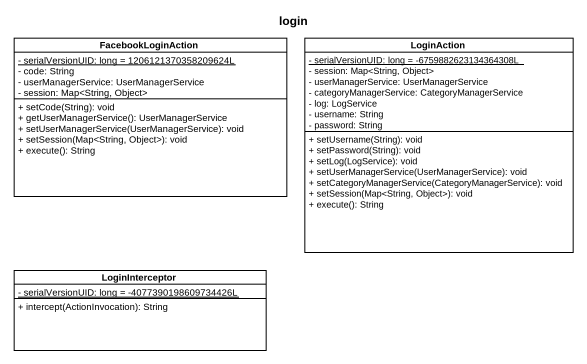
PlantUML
@startuml
title login
hide circle
hide empty members
skinparam classAttributeIconSize 0
class FacebookLoginAction {
  {static} - serialVersionUID: long = 1206121370358209624L
  - code: String
  - userManagerService: UserManagerService
  - session: Map<String, Object>
  + setCode(String): void
  + getUserManagerService(): UserManagerService
  + setUserManagerService(UserManagerService): void
  + setSession(Map<String, Object>): void
  + execute(): String
}
class LoginAction {
  {static} - serialVersionUID: long = -6759882623134364308L
  - session: Map<String, Object>
  - userManagerService: UserManagerService
  - categoryManagerService: CategoryManagerService
  - log: LogService
  - username: String
  - password: String
  + setUsername(String): void
  + setPassword(String): void
  + setLog(LogService): void
  + setUserManagerService(UserManagerService): void
  + setCategoryManagerService(CategoryManagerService): void
  + setSession(Map<String, Object>): void
  + execute(): String
}
class LoginInterceptor {
  {static} - serialVersionUID: long = -4077390198609734426L
  + intercept(ActionInvocation): String
}
@enduml
